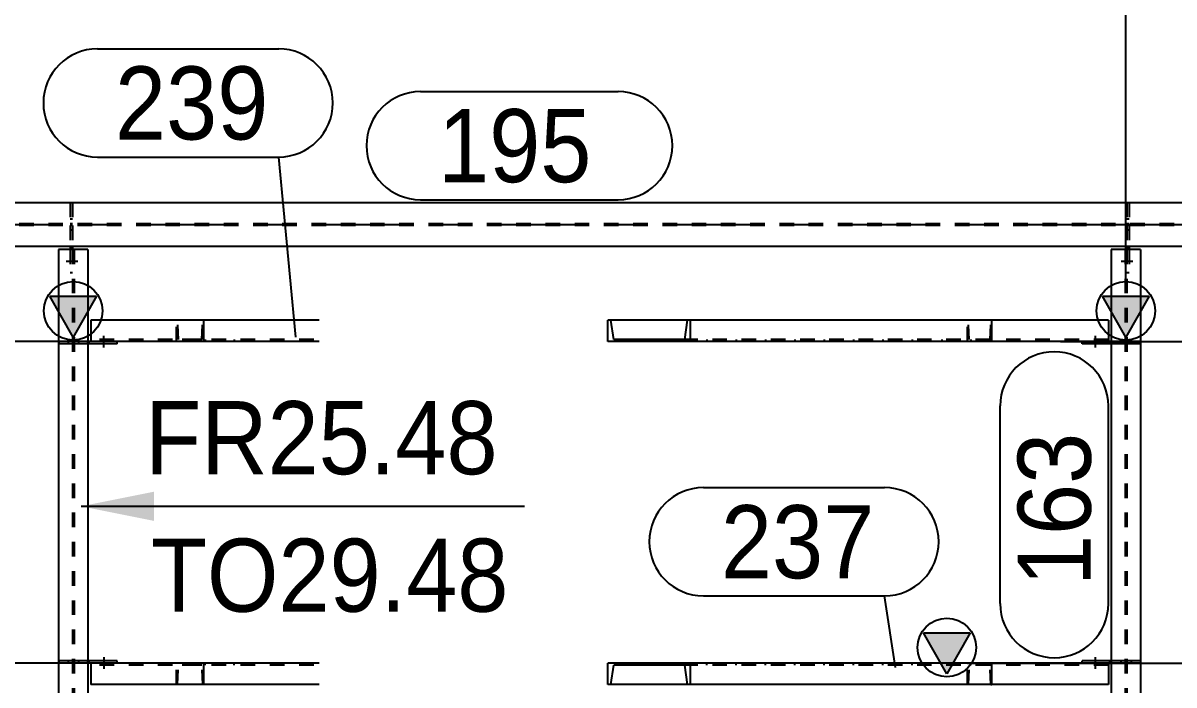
# Model space of a CAD drawing. Header units: millimetres. Extents: x 0 to 594, y 0 to 420.
# Drawn here: x 198.91 to 238.27, y 197.84 to 220.48 of the extents above; entities that cross this region are included whole.
import ezdxf

# ---------------------------------------------------------------- set-up
doc = ezdxf.new("R2010")
doc.units = ezdxf.units.MM
doc.header["$MEASUREMENT"] = 0
for name, pattern in [('XKITLINE00', [0]), ('XKITLINE02', [4, 2, -2]), ('XKITLINE03', [6, 3, -1, 1, -1]), ('XKITLINE04', [3, 0.5, -0.5, 0.5, -0.5, 0.5, -0.5])]:
    doc.linetypes.add(name, pattern=pattern)
for name, color, linetype in [('dimension', 7, 'Continuous'), ('grid', 7, 'Continuous'), ('mark', 7, 'Continuous'), ('part1', 7, 'Continuous'), ('text', 7, 'Continuous')]:
    doc.layers.add(name, color=color, linetype=linetype)
doc.styles.add('STYLE_1', font='ARIAL.TTF', dxfattribs={"height": 0.2})
doc.styles.add('STYLE_2', font='ARIAL.TTF', dxfattribs={"height": 0.2})

# ---------------------------------------------------------------- blocks, each defined once
blk = doc.blocks.new('*D836')
at = {"layer": 'dimension', "color": 1, "linetype": 'XKITLINE00'}
for p, q in [((268.764, 1354.735), (269.014, 1352.735)), ((268.764, 1354.735), (269.264, 1354.735)), ((269.264, 1354.735), (269.014, 1352.735)), ((260.824, 1352.735), (271.014, 1352.735)), ((269.014, 1348.735), (269.014, 1352.735)), ((260.824, 1348.735), (271.014, 1348.735)), ((268.764, 1346.735), (269.014, 1348.735)), ((269.264, 1346.735), (269.014, 1348.735)), ((269.264, 1346.735), (268.764, 1346.735))]:
    blk.add_line(p, q, dxfattribs=at)
at = {"layer": 'dimension', "color": 1}
for points in [[(269.014, 1352.735), (268.764, 1354.735), (269.014, 1352.735), (269.264, 1354.735)], [(269.014, 1348.735), (269.264, 1346.735), (269.014, 1348.735), (268.764, 1346.735)]]:
    blk.add_solid(points, dxfattribs=at)
at = {"layer": 'dimension', "color": 1, "style": 'STYLE_1', "width": 0.9}
blk.add_text('400', height=2.5, rotation=90.0002, dxfattribs=at).set_placement((267.914, 1347.953))
blk = doc.blocks.new('*D837')
at = {"layer": 'dimension', "color": 1, "linetype": 'XKITLINE00'}
for p, q in [((223.268, 1354.735), (223.518, 1352.735)), ((223.268, 1354.735), (223.768, 1354.735)), ((223.768, 1354.735), (223.518, 1352.735)), ((223.426, 1352.735), (221.168, 1352.735)), ((223.518, 1348.735), (223.518, 1352.735)), ((230.566, 1348.735), (221.168, 1348.735)), ((223.268, 1346.735), (223.518, 1348.735)), ((223.768, 1346.735), (223.518, 1348.735)), ((223.768, 1346.735), (223.268, 1346.735))]:
    blk.add_line(p, q, dxfattribs=at)
at = {"layer": 'dimension', "color": 1}
for points in [[(223.518, 1352.735), (223.268, 1354.735), (223.518, 1352.735), (223.768, 1354.735)], [(223.518, 1348.735), (223.768, 1346.735), (223.518, 1348.735), (223.268, 1346.735)]]:
    blk.add_solid(points, dxfattribs=at)
at = {"layer": 'dimension', "color": 1, "style": 'STYLE_1', "width": 0.9}
blk.add_text('400', height=2.5, rotation=90.0002, dxfattribs=at).set_placement((222.418, 1347.953))
blk = doc.blocks.new('*D840')
at = {"layer": 'part1', "color": 0, "linetype": 'XKITLINE00'}
for p, q in [((227.558, 1351.885), (226.558, 1351.885)), ((226.558, 1351.885), (226.558, 1319.785)), ((227.558, 1351.885), (227.558, 1319.785)), ((227.058, 1348.885), (226.258, 1350.285)), ((226.258, 1350.285), (227.858, 1350.285)), ((227.858, 1350.285), (227.058, 1348.885)), ((227.558, 1319.785), (226.558, 1319.785))]:
    blk.add_line(p, q, dxfattribs=at)
at = {"layer": 'part1', "color": 2, "linetype": 'XKITLINE04'}
for p, q in [((227.031, 1351.885), (227.031, 1319.785)), ((227.086, 1351.885), (227.086, 1319.785))]:
    blk.add_line(p, q, dxfattribs=at)
at = {"layer": 'part1', "color": 0, "linetype": 'XKITLINE00'}
blk.add_circle((227.058, 1349.785), 1, dxfattribs=at)
at = {"layer": 'part1', "color": 0}
blk.add_solid([(226.258, 1350.285), (227.858, 1350.285), (226.258, 1350.285), (227.058, 1348.885)], dxfattribs=at)
blk = doc.blocks.new('*D847')
at = {"layer": 'dimension', "color": 1, "linetype": 'XKITLINE00'}
blk.add_line((263.058, 1350.687), (263.058, 1363.444), dxfattribs=at)
blk = doc.blocks.new('*D848')
at = {"layer": 'dimension', "color": 1, "linetype": 'XKITLINE00'}
for p, q in [((263.058, 1350.687), (263.058, 1363.444)), ((276.058, 1356.491), (276.058, 1363.444)), ((265.058, 1361.344), (263.058, 1361.094)), ((265.058, 1361.344), (265.058, 1360.844)), ((274.058, 1361.344), (276.058, 1361.094)), ((274.058, 1360.844), (274.058, 1361.344)), ((263.058, 1361.094), (276.058, 1361.094)), ((265.058, 1360.844), (263.058, 1361.094)), ((274.058, 1360.844), (276.058, 1361.094))]:
    blk.add_line(p, q, dxfattribs=at)
at = {"layer": 'dimension', "color": 1}
for points in [[(263.058, 1361.094), (265.058, 1361.344), (263.058, 1361.094), (265.058, 1360.844)], [(276.058, 1361.094), (274.058, 1360.844), (276.058, 1361.094), (274.058, 1361.344)]]:
    blk.add_solid(points, dxfattribs=at)
at = {"layer": 'dimension', "color": 1, "style": 'STYLE_1', "width": 0.9}
blk.add_text('1300', height=2.5, dxfattribs=at).set_placement((265.85, 1362.194))
blk = doc.blocks.new('*D849')
at = {"layer": 'mark', "color": 1, "linetype": 'XKITLINE00'}
for p, q in [((238.935, 1357.285), (245.697, 1357.285)), ((238.935, 1353.585), (245.697, 1353.585))]:
    blk.add_line(p, q, dxfattribs=at)
for centre, start, end in [((238.935, 1355.435), 90, -90), ((245.697, 1355.435), -90, 90)]:
    blk.add_arc(centre, 1.85, start, end, dxfattribs=at)
at = {"layer": 'mark', "color": 1, "style": 'STYLE_1', "width": 0.9}
blk.add_text('195', height=2.5, dxfattribs=at).set_placement((239.535, 1354.185))
blk = doc.blocks.new('*D881')
at = {"layer": 'text', "color": 1, "style": 'STYLE_1', "width": 0.9}
blk.add_text('TO29.48', height=2.5, dxfattribs=at).set_placement((229.712, 1339.496))
blk = doc.blocks.new('*D882')
at = {"layer": 'text', "color": 1, "linetype": 'XKITLINE00'}
blk.add_line((227.325, 1343.101), (242.488, 1343.101), dxfattribs=at)
at = {"layer": 'text', "color": 1}
blk.add_solid([(227.325, 1343.101), (229.825, 1343.601), (227.325, 1343.101), (229.825, 1342.601)], dxfattribs=at)
at = {"layer": 'text', "color": 1, "style": 'STYLE_1', "width": 0.9}
blk.add_text('FR25.48', height=2.5, dxfattribs=at).set_placement((229.516, 1344.198))
blk = doc.blocks.new('*D886')
at = {"layer": 'grid', "color": 4, "linetype": 'XKITLINE03'}
blk.add_line((205.693, 1352.735), (289.778, 1352.735), dxfattribs=at)
blk = doc.blocks.new('*D887')
at = {"layer": 'mark', "color": 1, "linetype": 'XKITLINE00'}
for p, q in [((227.886, 1358.745), (234.084, 1358.745)), ((227.886, 1355.045), (234.084, 1355.045)), ((234.67, 1348.884), (234.084, 1355.045)), ((234.084, 1355.045), (234.084, 1355.045))]:
    blk.add_line(p, q, dxfattribs=at)
for centre, start, end in [((227.886, 1356.895), 90, -90), ((234.084, 1356.895), -90, 90)]:
    blk.add_arc(centre, 1.85, start, end, dxfattribs=at)
at = {"layer": 'mark', "color": 1, "style": 'STYLE_2', "width": 0.9}
blk.add_text('239', height=2.5, dxfattribs=at).set_placement((228.486, 1355.645))
blk = doc.blocks.new('*D890')
at = {"layer": 'part1', "color": 2, "linetype": 'XKITLINE04'}
for p, q in [((231.521, 1349.465), (230.588, 1349.465)), ((230.588, 1348.735), (230.588, 1349.465)), ((230.653, 1348.805), (230.623, 1349.465)), ((231.456, 1348.805), (231.487, 1349.465)), ((231.521, 1349.465), (231.487, 1349.465)), ((231.521, 1348.735), (230.588, 1348.735)), ((235.283, 1348.805), (230.653, 1348.805))]:
    blk.add_line(p, q, dxfattribs=at)
at = {"layer": 'part1', "color": 0, "linetype": 'XKITLINE00'}
for p, q in [((231.521, 1348.735), (231.521, 1349.465)), ((235.465, 1349.465), (231.521, 1349.465)), ((235.465, 1348.735), (231.521, 1348.735))]:
    blk.add_line(p, q, dxfattribs=at)
blk = doc.blocks.new('*D891')
at = {"layer": 'part1', "color": 0, "linetype": 'XKITLINE00'}
for p, q in [((272.788, 1353.485), (219.328, 1353.485)), ((272.788, 1351.985), (219.328, 1351.985))]:
    blk.add_line(p, q, dxfattribs=at)
at = {"layer": 'part1', "color": 2, "linetype": 'XKITLINE04'}
for p, q in [((272.708, 1352.767), (219.408, 1352.767)), ((271.708, 1352.702), (219.408, 1352.702)), ((272.708, 1352.702), (219.728, 1352.702))]:
    blk.add_line(p, q, dxfattribs=at)
blk = doc.blocks.new('*D896')
at = {"layer": 'part1', "color": 0, "linetype": 'XKITLINE00'}
for p, q in [((263.558, 1351.885), (262.558, 1351.885)), ((262.558, 1351.885), (262.558, 1319.785)), ((263.558, 1351.885), (263.558, 1319.785)), ((263.058, 1348.885), (262.258, 1350.285)), ((262.258, 1350.285), (263.858, 1350.285)), ((263.858, 1350.285), (263.058, 1348.885)), ((263.558, 1319.785), (262.558, 1319.785))]:
    blk.add_line(p, q, dxfattribs=at)
at = {"layer": 'part1', "color": 2, "linetype": 'XKITLINE04'}
for p, q in [((263.031, 1351.885), (263.031, 1319.785)), ((263.086, 1351.885), (263.086, 1319.785))]:
    blk.add_line(p, q, dxfattribs=at)
at = {"layer": 'part1', "color": 0, "linetype": 'XKITLINE00'}
blk.add_circle((263.058, 1349.785), 1, dxfattribs=at)
at = {"layer": 'part1', "color": 0}
blk.add_solid([(262.258, 1350.285), (263.858, 1350.285), (262.258, 1350.285), (263.058, 1348.885)], dxfattribs=at)
blk = doc.blocks.new('*D897')
at = {"layer": 'part1', "color": 0, "linetype": 'XKITLINE00'}
for p, q in [((231.521, 1349.465), (227.658, 1349.465)), ((227.658, 1349.465), (227.658, 1348.735)), ((231.521, 1348.735), (231.521, 1349.465)), ((231.521, 1348.735), (227.658, 1348.735))]:
    blk.add_line(p, q, dxfattribs=at)
at = {"layer": 'part1', "color": 2, "linetype": 'XKITLINE04'}
for p, q in [((230.588, 1348.735), (230.588, 1349.465)), ((230.653, 1348.805), (230.623, 1349.465)), ((231.456, 1348.805), (231.487, 1349.465)), ((231.487, 1349.465), (231.521, 1349.465)), ((231.456, 1348.805), (227.658, 1348.805))]:
    blk.add_line(p, q, dxfattribs=at)
blk = doc.blocks.new('*D902')
at = {"layer": 'dimension', "color": 1, "linetype": 'XKITLINE00'}
for p, q in [((230.566, 1348.735), (221.168, 1348.735)), ((223.268, 1346.735), (223.518, 1348.735)), ((223.518, 1337.735), (223.518, 1348.735)), ((223.768, 1346.735), (223.518, 1348.735)), ((223.768, 1346.735), (223.268, 1346.735)), ((223.268, 1339.735), (223.518, 1337.735)), ((223.268, 1339.735), (223.768, 1339.735)), ((223.768, 1339.735), (223.518, 1337.735)), ((230.566, 1337.735), (221.168, 1337.735))]:
    blk.add_line(p, q, dxfattribs=at)
at = {"layer": 'dimension', "color": 1}
for points in [[(223.518, 1348.735), (223.768, 1346.735), (223.518, 1348.735), (223.268, 1346.735)], [(223.518, 1337.735), (223.268, 1339.735), (223.518, 1337.735), (223.768, 1339.735)]]:
    blk.add_solid(points, dxfattribs=at)
at = {"layer": 'dimension', "color": 1, "style": 'STYLE_1', "width": 0.9}
blk.add_text('1100', height=2.5, rotation=90.0002, dxfattribs=at).set_placement((222.418, 1339.526))
blk = doc.blocks.new('*D907')
at = {"layer": 'part1', "color": 2, "linetype": 'XKITLINE04'}
for p, q in [((230.588, 1337.005), (230.588, 1337.735)), ((231.521, 1337.735), (230.588, 1337.735)), ((230.623, 1337.005), (230.653, 1337.665)), ((235.283, 1337.665), (230.653, 1337.665)), ((231.487, 1337.005), (231.456, 1337.665)), ((232.95, 1337.005), (230.588, 1337.005)), ((231.521, 1337.005), (231.487, 1337.005))]:
    blk.add_line(p, q, dxfattribs=at)
at = {"layer": 'part1', "color": 0, "linetype": 'XKITLINE00'}
for p, q in [((231.521, 1337.005), (231.521, 1337.735)), ((235.465, 1337.735), (231.521, 1337.735)), ((235.465, 1337.005), (231.521, 1337.005))]:
    blk.add_line(p, q, dxfattribs=at)
blk = doc.blocks.new('*D918')
at = {"layer": 'part1', "color": 2, "linetype": 'XKITLINE04'}
for p, q in [((227.031, 1337.815), (226.561, 1337.815)), ((226.561, 1337.815), (226.561, 1337.735)), ((227.031, 1337.735), (226.561, 1337.735)), ((226.881, 1337.815), (226.881, 1337.735)), ((227.031, 1337.815), (227.031, 1337.735))]:
    blk.add_line(p, q, dxfattribs=at)
blk = doc.blocks.new('*D919')
at = {"layer": 'part1', "color": 2, "linetype": 'XKITLINE04'}
for p, q in [((227.031, 1348.735), (226.561, 1348.735)), ((226.561, 1348.735), (226.561, 1348.655)), ((227.031, 1348.655), (226.561, 1348.655)), ((226.881, 1348.735), (226.881, 1348.655)), ((227.031, 1348.735), (227.031, 1348.655))]:
    blk.add_line(p, q, dxfattribs=at)
blk = doc.blocks.new('*D920')
at = {"layer": 'part1', "color": 0, "linetype": 'XKITLINE00'}
for p, q in [((231.566, 1337.665), (231.566, 1337.735)), ((232.566, 1337.665), (232.566, 1337.735))]:
    blk.add_line(p, q, dxfattribs=at)
blk = doc.blocks.new('*D921')
at = {"layer": 'part1', "color": 0, "linetype": 'XKITLINE00'}
for p, q in [((233.248, 1337.665), (233.248, 1337.735)), ((234.248, 1337.665), (234.248, 1337.735))]:
    blk.add_line(p, q, dxfattribs=at)
blk = doc.blocks.new('*D922')
at = {"layer": 'part1', "color": 0, "linetype": 'XKITLINE00'}
for p, q in [((231.566, 1348.805), (231.566, 1348.735)), ((232.566, 1348.805), (232.566, 1348.735))]:
    blk.add_line(p, q, dxfattribs=at)
blk = doc.blocks.new('*D923')
at = {"layer": 'part1', "color": 0, "linetype": 'XKITLINE00'}
for p, q in [((233.248, 1348.805), (233.248, 1348.735)), ((234.248, 1348.805), (234.248, 1348.735))]:
    blk.add_line(p, q, dxfattribs=at)
blk = doc.blocks.new('*D928')
at = {"layer": 'part1', "color": 0, "linetype": 'XKITLINE00'}
for p, q in [((227.658, 1337.735), (227.658, 1337.005)), ((231.521, 1337.735), (227.658, 1337.735)), ((231.521, 1337.005), (231.521, 1337.735)), ((231.521, 1337.005), (227.658, 1337.005))]:
    blk.add_line(p, q, dxfattribs=at)
at = {"layer": 'part1', "color": 2, "linetype": 'XKITLINE04'}
for p, q in [((231.456, 1337.665), (227.658, 1337.665)), ((230.588, 1337.005), (230.588, 1337.735)), ((230.623, 1337.005), (230.653, 1337.665)), ((231.487, 1337.005), (231.456, 1337.665))]:
    blk.add_line(p, q, dxfattribs=at)
blk = doc.blocks.new('*D929')
at = {"layer": 'part1', "color": 0, "linetype": 'XKITLINE00'}
blk.add_line((228.108, 1337.94), (228.108, 1337.54), dxfattribs=at)
blk.add_line((228.108, 1337.94), (228.108, 1337.54), dxfattribs=at)
blk = doc.blocks.new('*D930')
at = {"layer": 'part1', "color": 2, "linetype": 'XKITLINE04'}
for p, q in [((227.086, 1337.815), (227.086, 1337.735)), ((227.558, 1337.815), (227.086, 1337.815)), ((227.608, 1337.735), (227.086, 1337.735)), ((227.236, 1337.815), (227.236, 1337.735)), ((227.558, 1337.735), (227.558, 1337.815)), ((227.558, 1337.735), (227.558, 1337.815)), ((227.558, 1337.815), (227.558, 1337.735)), ((227.608, 1337.735), (227.608, 1337.815)), ((228.558, 1337.735), (227.658, 1337.735)), ((228.558, 1337.735), (228.558, 1337.815))]:
    blk.add_line(p, q, dxfattribs=at)
at = {"layer": 'part1', "color": 0, "linetype": 'XKITLINE00'}
for p, q in [((228.558, 1337.815), (227.558, 1337.815)), ((227.658, 1337.735), (227.558, 1337.735)), ((227.608, 1337.735), (227.608, 1337.815)), ((228.558, 1337.735), (228.558, 1337.815))]:
    blk.add_line(p, q, dxfattribs=at)
blk = doc.blocks.new('*D931')
at = {"layer": 'part1', "color": 0, "linetype": 'XKITLINE00'}
blk.add_line((228.108, 1348.53), (228.108, 1348.93), dxfattribs=at)
blk.add_line((228.108, 1348.53), (228.108, 1348.93), dxfattribs=at)
blk = doc.blocks.new('*D932')
at = {"layer": 'part1', "color": 2, "linetype": 'XKITLINE04'}
for p, q in [((227.086, 1348.735), (227.086, 1348.655)), ((227.608, 1348.735), (227.086, 1348.735)), ((227.558, 1348.655), (227.086, 1348.655)), ((227.236, 1348.735), (227.236, 1348.655)), ((227.558, 1348.655), (227.558, 1348.735)), ((227.558, 1348.655), (227.558, 1348.735)), ((227.558, 1348.735), (227.558, 1348.655)), ((227.608, 1348.655), (227.608, 1348.735)), ((228.558, 1348.735), (227.658, 1348.735)), ((228.558, 1348.655), (228.558, 1348.735))]:
    blk.add_line(p, q, dxfattribs=at)
at = {"layer": 'part1', "color": 0, "linetype": 'XKITLINE00'}
for p, q in [((227.658, 1348.735), (227.558, 1348.735)), ((228.558, 1348.655), (227.558, 1348.655)), ((227.608, 1348.655), (227.608, 1348.735)), ((228.558, 1348.655), (228.558, 1348.735))]:
    blk.add_line(p, q, dxfattribs=at)
blk = doc.blocks.new('*D940')
at = {"layer": 'part1', "color": 2, "linetype": 'XKITLINE04'}
for p, q in [((226.951, 1352.702), (226.951, 1351.935)), ((227.031, 1352.702), (226.951, 1352.702)), ((226.951, 1352.552), (227.031, 1352.552)), ((226.951, 1352.552), (227.031, 1352.552)), ((227.031, 1352.702), (227.031, 1351.935)), ((227.031, 1351.985), (226.951, 1351.985)), ((226.951, 1351.985), (227.031, 1351.985)), ((226.951, 1351.985), (227.031, 1351.985)), ((226.951, 1351.935), (227.031, 1351.935)), ((226.951, 1351.885), (226.951, 1351.085)), ((227.031, 1351.885), (227.031, 1351.085)), ((227.031, 1351.085), (226.951, 1351.085))]:
    blk.add_line(p, q, dxfattribs=at)
at = {"layer": 'part1', "color": 0, "linetype": 'XKITLINE00'}
for p, q in [((226.951, 1351.985), (226.951, 1351.885)), ((226.951, 1351.935), (227.031, 1351.935)), ((227.031, 1351.985), (227.031, 1351.885))]:
    blk.add_line(p, q, dxfattribs=at)
blk = doc.blocks.new('*D941')
at = {"layer": 'part1', "color": 2, "linetype": 'XKITLINE04'}
for p, q in [((226.951, 1353.485), (226.951, 1352.767)), ((227.031, 1353.485), (226.951, 1353.485)), ((227.031, 1353.485), (227.031, 1352.767)), ((227.031, 1352.917), (226.951, 1352.917)), ((227.031, 1352.767), (226.951, 1352.767))]:
    blk.add_line(p, q, dxfattribs=at)
blk = doc.blocks.new('*D942')
at = {"layer": 'part1', "color": 0, "linetype": 'XKITLINE02'}
blk.add_line((226.818, 1351.485), (227.218, 1351.485), dxfattribs=at)
blk.add_line((226.818, 1351.485), (227.218, 1351.485), dxfattribs=at)
blk = doc.blocks.new('*D952')
at = {"layer": 'dimension', "color": 1, "linetype": 'XKITLINE00'}
for p, q in [((260.824, 1348.735), (271.014, 1348.735)), ((268.764, 1346.735), (269.014, 1348.735)), ((269.014, 1337.735), (269.014, 1348.735)), ((269.264, 1346.735), (269.014, 1348.735)), ((269.264, 1346.735), (268.764, 1346.735)), ((268.764, 1339.735), (269.014, 1337.735)), ((268.764, 1339.735), (269.264, 1339.735)), ((269.264, 1339.735), (269.014, 1337.735)), ((257.758, 1337.735), (271.014, 1337.735))]:
    blk.add_line(p, q, dxfattribs=at)
at = {"layer": 'dimension', "color": 1}
for points in [[(269.014, 1348.735), (269.264, 1346.735), (269.014, 1348.735), (268.764, 1346.735)], [(269.014, 1337.735), (268.764, 1339.735), (269.014, 1337.735), (269.264, 1339.735)]]:
    blk.add_solid(points, dxfattribs=at)
at = {"layer": 'dimension', "color": 1, "style": 'STYLE_1', "width": 0.9}
blk.add_text('1100', height=2.5, rotation=90.0002, dxfattribs=at).set_placement((267.914, 1339.526))
blk = doc.blocks.new('*D953')
at = {"layer": 'part1', "color": 0, "linetype": 'XKITLINE00'}
for p, q in [((254.75, 1348.805), (254.75, 1348.735)), ((255.75, 1348.805), (255.75, 1348.735))]:
    blk.add_line(p, q, dxfattribs=at)
blk = doc.blocks.new('*D954')
at = {"layer": 'part1', "color": 0, "linetype": 'XKITLINE00'}
for p, q in [((256.758, 1348.805), (256.758, 1348.735)), ((257.758, 1348.805), (257.758, 1348.735))]:
    blk.add_line(p, q, dxfattribs=at)
blk = doc.blocks.new('*D978')
at = {"layer": 'mark', "color": 1, "linetype": 'XKITLINE00'}
for p, q in [((258.758, 1339.772), (258.758, 1346.535)), ((262.458, 1339.772), (262.458, 1346.535))]:
    blk.add_line(p, q, dxfattribs=at)
for centre, start, end in [((260.608, 1346.535), 0, 180), ((260.608, 1339.772), 180, 0)]:
    blk.add_arc(centre, 1.85, start, end, dxfattribs=at)
at = {"layer": 'mark', "color": 1, "style": 'STYLE_1', "width": 0.9}
blk.add_text('163', height=2.5, rotation=90.0002, dxfattribs=at).set_placement((261.858, 1340.372))
blk = doc.blocks.new('*D1006')
at = {"layer": 'mark', "color": 1, "linetype": 'XKITLINE00'}
for p, q in [((248.609, 1343.739), (254.808, 1343.739)), ((248.609, 1340.039), (254.808, 1340.039)), ((255.184, 1337.586), (254.808, 1340.039)), ((254.808, 1340.039), (254.808, 1340.039))]:
    blk.add_line(p, q, dxfattribs=at)
for centre, start, end in [((248.609, 1341.889), 90, -90), ((254.808, 1341.889), -90, 90)]:
    blk.add_arc(centre, 1.85, start, end, dxfattribs=at)
at = {"layer": 'mark', "color": 1, "style": 'STYLE_2', "width": 0.9}
blk.add_text('237', height=2.5, dxfattribs=at).set_placement((249.209, 1340.639))
blk = doc.blocks.new('*D1007')
at = {"layer": 'part1', "color": 0, "linetype": 'XKITLINE00'}
for p, q in [((256.937, 1337.37), (256.137, 1338.77)), ((256.137, 1338.77), (257.737, 1338.77)), ((257.737, 1338.77), (256.937, 1337.37)), ((245.344, 1337.005), (245.344, 1337.735)), ((258.472, 1337.735), (245.344, 1337.735)), ((245.448, 1337.005), (245.541, 1337.665)), ((247.975, 1337.665), (245.541, 1337.665)), ((248.068, 1337.005), (247.975, 1337.665)), ((248.172, 1337.005), (248.172, 1337.735)), ((258.472, 1337.005), (258.472, 1337.735)), ((248.068, 1337.005), (245.344, 1337.005)), ((258.472, 1337.005), (248.068, 1337.005))]:
    blk.add_line(p, q, dxfattribs=at)
at = {"layer": 'part1', "color": 2, "linetype": 'XKITLINE04'}
for p, q in [((258.415, 1337.665), (247.975, 1337.665)), ((248.172, 1337.665), (247.975, 1337.665)), ((257.644, 1337.005), (257.644, 1337.735)), ((257.644, 1337.735), (258.472, 1337.735)), ((257.674, 1337.005), (257.702, 1337.665)), ((258.442, 1337.005), (258.415, 1337.665)), ((248.172, 1337.005), (248.068, 1337.005)), ((258.442, 1337.005), (258.472, 1337.005))]:
    blk.add_line(p, q, dxfattribs=at)
at = {"layer": 'part1', "color": 0, "linetype": 'XKITLINE00'}
blk.add_circle((256.937, 1338.27), 1, dxfattribs=at)
at = {"layer": 'part1', "color": 0}
blk.add_solid([(256.137, 1338.77), (257.737, 1338.77), (256.137, 1338.77), (256.937, 1337.37)], dxfattribs=at)
blk = doc.blocks.new('*D1008')
at = {"layer": 'part1', "color": 0, "linetype": 'XKITLINE00'}
for p, q in [((258.472, 1349.465), (245.344, 1349.465)), ((245.344, 1348.735), (245.344, 1349.465)), ((245.541, 1348.805), (245.448, 1349.465)), ((247.975, 1348.805), (248.068, 1349.465)), ((248.172, 1348.735), (248.172, 1349.465)), ((258.472, 1348.735), (258.472, 1349.465)), ((258.472, 1348.735), (245.344, 1348.735)), ((247.975, 1348.805), (245.541, 1348.805))]:
    blk.add_line(p, q, dxfattribs=at)
at = {"layer": 'part1', "color": 2, "linetype": 'XKITLINE04'}
for p, q in [((258.442, 1349.465), (245.448, 1349.465)), ((257.644, 1348.735), (257.644, 1349.465)), ((257.702, 1348.805), (257.674, 1349.465)), ((258.415, 1348.805), (258.442, 1349.465)), ((258.415, 1348.805), (247.975, 1348.805)), ((248.172, 1348.805), (247.975, 1348.805))]:
    blk.add_line(p, q, dxfattribs=at)
blk = doc.blocks.new('*D1012')
at = {"layer": 'part1', "color": 0, "linetype": 'XKITLINE00'}
for p, q in [((256.758, 1337.665), (256.758, 1337.735)), ((257.758, 1337.665), (257.758, 1337.735))]:
    blk.add_line(p, q, dxfattribs=at)
blk = doc.blocks.new('*D1013')
at = {"layer": 'part1', "color": 0, "linetype": 'XKITLINE00'}
for p, q in [((254.75, 1337.665), (254.75, 1337.735)), ((255.75, 1337.665), (255.75, 1337.735))]:
    blk.add_line(p, q, dxfattribs=at)
blk = doc.blocks.new('*D1014')
at = {"layer": 'part1', "color": 0, "linetype": 'XKITLINE00'}
for p, q in [((252.743, 1337.665), (252.743, 1337.735)), ((253.743, 1337.665), (253.743, 1337.735))]:
    blk.add_line(p, q, dxfattribs=at)
blk = doc.blocks.new('*D1015')
at = {"layer": 'part1', "color": 0, "linetype": 'XKITLINE00'}
for p, q in [((250.735, 1337.665), (250.735, 1337.735)), ((251.735, 1337.665), (251.735, 1337.735))]:
    blk.add_line(p, q, dxfattribs=at)
blk = doc.blocks.new('*D1016')
at = {"layer": 'part1', "color": 0, "linetype": 'XKITLINE00'}
for p, q in [((248.727, 1337.665), (248.727, 1337.735)), ((249.727, 1337.665), (249.727, 1337.735))]:
    blk.add_line(p, q, dxfattribs=at)
blk = doc.blocks.new('*D1017')
at = {"layer": 'part1', "color": 0, "linetype": 'XKITLINE00'}
for p, q in [((246.72, 1337.665), (246.72, 1337.735)), ((247.72, 1337.665), (247.72, 1337.735))]:
    blk.add_line(p, q, dxfattribs=at)
blk = doc.blocks.new('*D1018')
at = {"layer": 'part1', "color": 0, "linetype": 'XKITLINE00'}
for p, q in [((262.558, 1337.815), (261.558, 1337.815)), ((261.558, 1337.735), (261.558, 1337.815)), ((262.558, 1337.735), (262.458, 1337.735)), ((262.508, 1337.735), (262.508, 1337.815))]:
    blk.add_line(p, q, dxfattribs=at)
at = {"layer": 'part1', "color": 2, "linetype": 'XKITLINE04'}
for p, q in [((261.558, 1337.735), (261.558, 1337.815)), ((262.458, 1337.735), (261.558, 1337.735)), ((263.031, 1337.815), (262.508, 1337.815)), ((262.508, 1337.735), (262.508, 1337.815)), ((263.031, 1337.735), (262.508, 1337.735)), ((262.558, 1337.735), (262.558, 1337.815)), ((262.558, 1337.735), (262.558, 1337.815)), ((262.558, 1337.815), (262.558, 1337.735)), ((262.881, 1337.815), (262.881, 1337.735)), ((263.031, 1337.815), (263.031, 1337.735))]:
    blk.add_line(p, q, dxfattribs=at)
blk = doc.blocks.new('*D1019')
at = {"layer": 'part1', "color": 0, "linetype": 'XKITLINE00'}
blk.add_line((262.008, 1337.94), (262.008, 1337.54), dxfattribs=at)
blk.add_line((262.008, 1337.94), (262.008, 1337.54), dxfattribs=at)
blk = doc.blocks.new('*D1020')
at = {"layer": 'part1', "color": 2, "linetype": 'XKITLINE04'}
for p, q in [((263.086, 1337.815), (263.086, 1337.735)), ((263.556, 1337.815), (263.086, 1337.815)), ((263.556, 1337.735), (263.086, 1337.735)), ((263.236, 1337.815), (263.236, 1337.735)), ((263.556, 1337.815), (263.556, 1337.735))]:
    blk.add_line(p, q, dxfattribs=at)
blk = doc.blocks.new('*D1021')
at = {"layer": 'part1', "color": 2, "linetype": 'XKITLINE04'}
for p, q in [((258.472, 1337.735), (257.644, 1337.735)), ((257.644, 1337.005), (257.644, 1337.735)), ((257.674, 1337.005), (257.702, 1337.665)), ((262.458, 1337.665), (257.702, 1337.665)), ((258.442, 1337.005), (258.415, 1337.665)), ((258.472, 1337.005), (257.644, 1337.005))]:
    blk.add_line(p, q, dxfattribs=at)
at = {"layer": 'part1', "color": 0, "linetype": 'XKITLINE00'}
for p, q in [((258.472, 1337.005), (258.472, 1337.735)), ((262.458, 1337.735), (258.472, 1337.735)), ((262.458, 1337.735), (262.458, 1337.005)), ((262.458, 1337.005), (258.472, 1337.005))]:
    blk.add_line(p, q, dxfattribs=at)
blk = doc.blocks.new('*D1022')
at = {"layer": 'part1', "color": 2, "linetype": 'XKITLINE04'}
for p, q in [((263.086, 1348.735), (263.086, 1348.655)), ((263.556, 1348.735), (263.086, 1348.735)), ((263.556, 1348.655), (263.086, 1348.655)), ((263.236, 1348.735), (263.236, 1348.655)), ((263.556, 1348.735), (263.556, 1348.655))]:
    blk.add_line(p, q, dxfattribs=at)
blk = doc.blocks.new('*D1023')
at = {"layer": 'part1', "color": 0, "linetype": 'XKITLINE00'}
blk.add_line((262.008, 1348.93), (262.008, 1348.53), dxfattribs=at)
blk.add_line((262.008, 1348.93), (262.008, 1348.53), dxfattribs=at)
blk = doc.blocks.new('*D1024')
at = {"layer": 'part1', "color": 2, "linetype": 'XKITLINE04'}
for p, q in [((262.458, 1348.735), (261.558, 1348.735)), ((261.558, 1348.655), (261.558, 1348.735)), ((263.031, 1348.735), (262.508, 1348.735)), ((262.508, 1348.655), (262.508, 1348.735)), ((263.031, 1348.655), (262.508, 1348.655)), ((262.558, 1348.655), (262.558, 1348.735)), ((262.558, 1348.655), (262.558, 1348.735)), ((262.558, 1348.735), (262.558, 1348.655)), ((262.881, 1348.735), (262.881, 1348.655)), ((263.031, 1348.735), (263.031, 1348.655))]:
    blk.add_line(p, q, dxfattribs=at)
at = {"layer": 'part1', "color": 0, "linetype": 'XKITLINE00'}
for p, q in [((261.558, 1348.655), (261.558, 1348.735)), ((262.558, 1348.655), (261.558, 1348.655)), ((262.558, 1348.735), (262.458, 1348.735)), ((262.508, 1348.655), (262.508, 1348.735))]:
    blk.add_line(p, q, dxfattribs=at)
blk = doc.blocks.new('*D1025')
at = {"layer": 'part1', "color": 2, "linetype": 'XKITLINE04'}
for p, q in [((262.458, 1349.465), (257.644, 1349.465)), ((257.644, 1348.735), (257.644, 1349.465)), ((257.702, 1348.805), (257.674, 1349.465)), ((258.415, 1348.805), (258.442, 1349.465)), ((258.472, 1349.465), (258.442, 1349.465)), ((258.472, 1348.735), (257.644, 1348.735)), ((262.458, 1348.805), (257.702, 1348.805))]:
    blk.add_line(p, q, dxfattribs=at)
at = {"layer": 'part1', "color": 0, "linetype": 'XKITLINE00'}
for p, q in [((258.472, 1348.735), (258.472, 1349.465)), ((262.458, 1349.465), (258.472, 1349.465)), ((262.458, 1349.465), (262.458, 1348.735)), ((262.458, 1348.735), (258.472, 1348.735))]:
    blk.add_line(p, q, dxfattribs=at)
blk = doc.blocks.new('*D1026')
at = {"layer": 'part1', "color": 0, "linetype": 'XKITLINE00'}
for p, q in [((246.72, 1348.805), (246.72, 1348.735)), ((247.72, 1348.805), (247.72, 1348.735))]:
    blk.add_line(p, q, dxfattribs=at)
blk = doc.blocks.new('*D1027')
at = {"layer": 'part1', "color": 0, "linetype": 'XKITLINE00'}
for p, q in [((248.727, 1348.805), (248.727, 1348.735)), ((249.727, 1348.805), (249.727, 1348.735))]:
    blk.add_line(p, q, dxfattribs=at)
blk = doc.blocks.new('*D1028')
at = {"layer": 'part1', "color": 0, "linetype": 'XKITLINE00'}
for p, q in [((250.735, 1348.805), (250.735, 1348.735)), ((251.735, 1348.805), (251.735, 1348.735))]:
    blk.add_line(p, q, dxfattribs=at)
blk = doc.blocks.new('*D1029')
at = {"layer": 'part1', "color": 0, "linetype": 'XKITLINE00'}
for p, q in [((252.743, 1348.805), (252.743, 1348.735)), ((253.743, 1348.805), (253.743, 1348.735))]:
    blk.add_line(p, q, dxfattribs=at)
blk = doc.blocks.new('*D1054')
at = {"layer": 'part1', "color": 2, "linetype": 'XKITLINE04'}
for p, q in [((263.086, 1353.485), (263.086, 1352.767)), ((263.166, 1353.485), (263.086, 1353.485)), ((263.166, 1353.485), (263.166, 1352.767)), ((263.166, 1352.917), (263.086, 1352.917)), ((263.166, 1352.767), (263.086, 1352.767))]:
    blk.add_line(p, q, dxfattribs=at)
blk = doc.blocks.new('*D1055')
at = {"layer": 'part1', "color": 0, "linetype": 'XKITLINE02'}
blk.add_line((262.898, 1351.485), (263.298, 1351.485), dxfattribs=at)
blk.add_line((262.898, 1351.485), (263.298, 1351.485), dxfattribs=at)
blk = doc.blocks.new('*D1056')
at = {"layer": 'part1', "color": 2, "linetype": 'XKITLINE04'}
for p, q in [((263.086, 1352.702), (263.086, 1351.935)), ((263.166, 1352.702), (263.086, 1352.702)), ((263.086, 1352.552), (263.166, 1352.552)), ((263.086, 1352.552), (263.166, 1352.552)), ((263.166, 1352.702), (263.166, 1351.935)), ((263.166, 1351.985), (263.086, 1351.985)), ((263.086, 1351.985), (263.166, 1351.985)), ((263.086, 1351.985), (263.166, 1351.985)), ((263.086, 1351.935), (263.166, 1351.935)), ((263.086, 1351.885), (263.086, 1351.085)), ((263.166, 1351.885), (263.166, 1351.085)), ((263.166, 1351.085), (263.086, 1351.085))]:
    blk.add_line(p, q, dxfattribs=at)
at = {"layer": 'part1', "color": 0, "linetype": 'XKITLINE00'}
for p, q in [((263.086, 1351.985), (263.086, 1351.885)), ((263.086, 1351.935), (263.166, 1351.935)), ((263.166, 1351.985), (263.166, 1351.885))]:
    blk.add_line(p, q, dxfattribs=at)

msp = doc.modelspace()

# ---------------------------------------------------------------- block references
at = {"layer": 'dimension'}
for name in ['*D847', '*D848', '*D837', '*D836', '*D902', '*D952']:
    msp.add_blockref(name, (-26.435, -1139.151), dxfattribs=at)
at = {"layer": 'grid'}
msp.add_blockref('*D886', (-26.435, -1139.151), dxfattribs=at)
at = {"layer": 'mark'}
for name in ['*D887', '*D849', '*D978', '*D1006']:
    msp.add_blockref(name, (-26.435, -1139.151), dxfattribs=at)
at = {"layer": 'part1'}
for name in ['*D891', '*D941', '*D1054', '*D940', '*D1056', '*D840', '*D896', '*D942', '*D1055', '*D897', '*D890', '*D1008', '*D1025', '*D919', '*D932', '*D931', '*D922', '*D923', '*D1026', '*D1027', '*D1028', '*D1029', '*D953', '*D954', '*D1024', '*D1023', '*D1022', '*D1007', '*D929', '*D1019', '*D918', '*D930', '*D928', '*D907', '*D920', '*D921', '*D1017', '*D1016', '*D1015', '*D1014', '*D1013', '*D1012', '*D1021', '*D1018', '*D1020']:
    msp.add_blockref(name, (-26.435, -1139.151), dxfattribs=at)
at = {"layer": 'text'}
for name in ['*D882', '*D881']:
    msp.add_blockref(name, (-26.435, -1139.151), dxfattribs=at)

doc.saveas('drawing.dxf')
